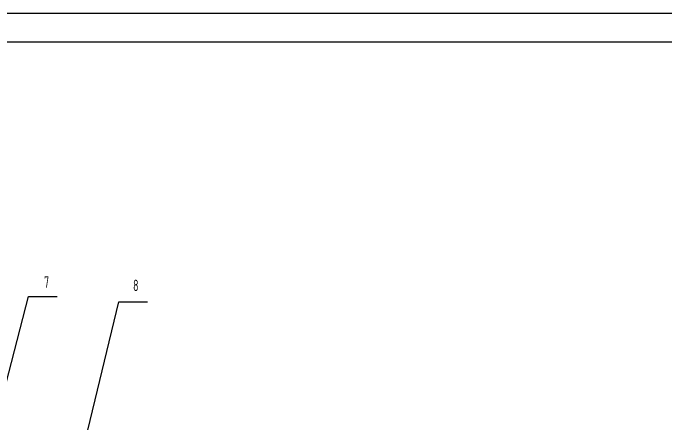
# Model space of a CAD drawing. Header units: millimetres. Extents: x 4714 to 9149, y -487 to 2583.
# Drawn here: x 6501 to 7641, y 1866 to 2583 of the extents above; entities that cross this region are included whole.
import ezdxf

# ---------------------------------------------------------------- set-up
doc = ezdxf.new("R2010")
doc.units = ezdxf.units.MM
doc.layers.add('实线', color=7, linetype='Continuous')
doc.layers.add('粗实线', color=4, linetype='Continuous', lineweight=30)
doc.styles.add('HGCAD', font='gbenor.shx', dxfattribs={"width": 0.75, "bigfont": 'gbcbig.shx'})

msp = doc.modelspace()

# ---------------------------------------------------------------- linework, layer by layer
at = {"layer": '实线'}
for p, q in [((4714.139, 2582.614), (9149.139, 2582.614)), ((6447.553, 1777.528), (6528.218, 2088.156)), ((6528.218, 2088.156), (6578.218, 2088.156)), ((6603.541, 1740.042), (6685.771, 2078.869)), ((6685.771, 2078.869), (6735.771, 2078.869))]:
    msp.add_line(p, q, dxfattribs=at)
at = {"layer": '粗实线'}
msp.add_line((4894.139, 2532.614), (9099.139, 2532.614), dxfattribs=at)

# ---------------------------------------------------------------- texts
at = {"layer": '实线', "char_height": 20, "style": 'HGCAD'}
for s, insert, width, attachment_point in [('7', (6555.107, 2123.19), 52.33812, 1), ('8', (6715.323, 2117.372), 59.10306, 2)]:
    msp.add_mtext(s, dxfattribs=dict(at, insert=insert, width=width, attachment_point=attachment_point))

doc.saveas('drawing.dxf')
